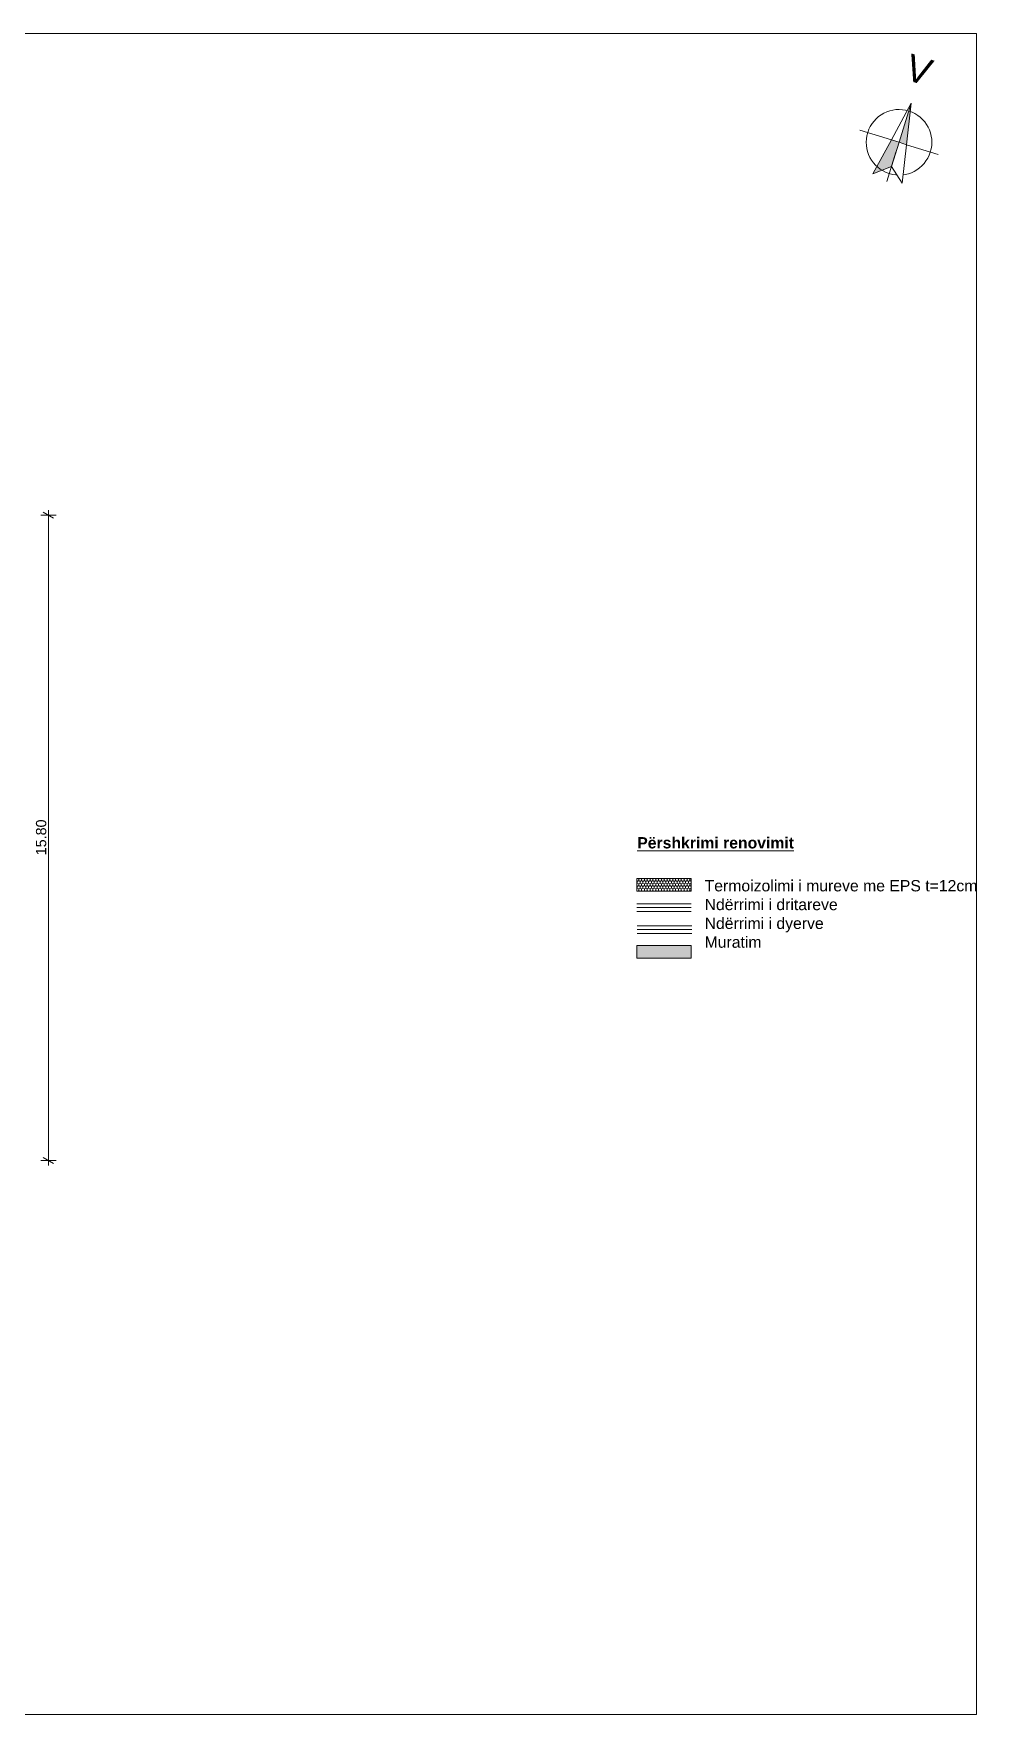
# Model space of a CAD drawing. Header units: feet. Extents: x 2565673 to 2678973, y -122443 to -81443.
# Drawn here: x 2601692 to 2624673, y -122443 to -81443 of the extents above; entities that cross this region are included whole.
import ezdxf
from ezdxf.enums import TextEntityAlignment as Align

# ---------------------------------------------------------------- set-up
doc = ezdxf.new("R2010")
doc.units = ezdxf.units.FT
doc.header["$MEASUREMENT"] = 0
doc.set_wipeout_variables(frame=1)
doc.linetypes.add('Wipeout_Contour', pattern=[1000, 0, -1000])
doc.layers.add('Dimensioning - General', color=7, linetype='Continuous')
doc.layers.add('Interior - Furniture', color=7, linetype='Continuous')
for name, color, linetype, lineweight in [('Dimensioning - General_Pen_No__41', 7, 'Continuous', 5), ('Interior - Furniture _Pen_No__1', 7, 'Continuous', 5), ('Shell - Roof_Pen_No__21', 7, 'Continuous', 5), ('Structural - Bearing_Pen_No__1', 7, 'Continuous', 5), ('Structural - Bearing_Pen_No__11', 171, 'Continuous', 5), ('Structural - Bearing_Pen_No__20', 1, 'Continuous', 5), ('Structural - Bearing_Pen_No__60', 230, 'Continuous', 5), ('Text blocks_Pen_No__1', 7, 'Continuous', 5)]:
    doc.layers.add(name, color=color, linetype=linetype, lineweight=lineweight)
doc.layers.add('Structural - Bearing_Pen_No__14', color=7, linetype='Continuous', lineweight=5, true_color=0xbd8b17)
doc.styles.add('GENERATED_STYLE_1', font='arial.ttf')
doc.styles.add('GENERATED_STYLE_2', font='arialbd.ttf')

# ---------------------------------------------------------------- blocks, each defined once
blk = doc.blocks.new('North Symbol 22')
at = {"layer": 'Interior - Furniture', "linetype": 'Continuous', "lineweight": 0, "true_color": 0x000000}
blk.add_hatch(color=18, dxfattribs=at).paths.add_polyline_path([(0, 0), (0, 1000), (-194, 0)])
at = {"layer": 'Interior - Furniture _Pen_No__1', "color": 7, "linetype": 'Continuous', "lineweight": 5}
for p, q in [((0, 1000), (-194, 0)), ((0, 0), (0, 1000)), ((-194, 0), (0, 0))]:
    blk.add_line(p, q, dxfattribs=at)
for start, end in [(0, 180), (180, 0)]:
    blk.add_arc((0, 0), 800, start, end, dxfattribs=at)
at = {"layer": 'Interior - Furniture _Pen_No__1', "color": 7, "lineweight": 5, "style": 'GENERATED_STYLE_1'}
blk.add_attdef('txt', text='', height=650, dxfattribs=at).set_placement((0, 1323), align=Align.BOTTOM_CENTER)
at = {"color": 254, "linetype": 'Wipeout_Contour', "lineweight": 0, "ltscale": 1195.088182}
blk.add_wipeout([(0, 0), (0, 1000), (194, 0)], dxfattribs=at).dxf.layer = 'Interior - Furniture'
at = {"layer": 'Interior - Furniture _Pen_No__1', "color": 7, "linetype": 'Continuous', "lineweight": 5}
for p, q in [((0, 1000), (194, 0)), ((0, 0), (0, 1000)), ((194, 0), (0, 0))]:
    blk.add_line(p, q, dxfattribs=at)
at = {"color": 254, "linetype": 'Wipeout_Contour', "lineweight": 0, "ltscale": 1813.560114}
blk.add_wipeout([(0, 0), (0, -618), (-375, -927), (-194, 0)], dxfattribs=at).dxf.layer = 'Interior - Furniture'
at = {"layer": 'Interior - Furniture', "linetype": 'Continuous', "lineweight": 0, "true_color": 0x000000}
blk.add_hatch(color=18, dxfattribs=at).paths.add_polyline_path([(0, 0), (0, -618), (375, -927), (194, 0)])
at = {"layer": 'Interior - Furniture _Pen_No__1', "color": 7, "linetype": 'Continuous', "lineweight": 5}
for p, q in [((-194, 0), (-1000, 0)), ((-375, -927), (-194, 0)), ((-194, 0), (0, 0)), ((0, 0), (0, -618)), ((0, 0), (0, -618)), ((194, 0), (0, 0)), ((375, -927), (194, 0)), ((194, 0), (1000, 0)), ((0, -250), (0, -1000)), ((0, -618), (-375, -927)), ((0, -618), (375, -927))]:
    blk.add_line(p, q, dxfattribs=at)

msp = doc.modelspace()

# ---------------------------------------------------------------- hatches: boundary and pattern name
at = {"layer": 'Structural - Bearing_Pen_No__11', "linetype": 'Continuous', "lineweight": 5}
msp.add_hatch(color=171, dxfattribs=at).paths.add_polyline_path([(2616394.969, -103996.897), (2617723.153, -103996.897), (2617723.153, -103689.319), (2616394.969, -103689.319)])
at = {"layer": 'Structural - Bearing_Pen_No__14', "linetype": 'Continuous', "lineweight": 5, "true_color": 0xbd8b17}
h = msp.add_hatch(dxfattribs=at)
h.set_pattern_fill('HEXAGONAL', color=42, style=0, pattern_type=2)
h.set_pattern_definition([(90, (2247653.82, -76424.97), (-69.282032, 0), [40, -80]), (90, (2247619.18, -76364.97), (-69.282032, 0), [40, -80]), (150, (2247653.82, -76384.97), (34.641016, 60), [40, -80]), (150, (2247584.54, -76384.97), (34.641016, 60), [40, -80]), (210, (2247653.82, -76424.97), (-34.641016, 60), [40, -80]), (210, (2247584.54, -76424.97), (-34.641016, 60), [40, -80])])
h.paths.add_polyline_path([(2616394.969, -102361.914), (2617723.153, -102361.914), (2617723.153, -102054.336), (2616394.969, -102054.336)])

# ---------------------------------------------------------------- linework, layer by layer
at = {"layer": 'Dimensioning - General', "color": 7, "linetype": 'Continuous', "lineweight": 5}
for p, q in [((2602052.326, -93189.236), (2602052.326, -93066.986)), ((2602239.826, -93189.236), (2601864.826, -93189.236)), ((2602177.326, -93261.405), (2601927.326, -93117.068)), ((2602052.326, -108929.236), (2602052.326, -93189.236)), ((2602239.826, -108929.236), (2601864.826, -108929.236)), ((2601927.326, -108857.068), (2602177.326, -109001.405)), ((2602052.326, -109051.486), (2602052.326, -108929.236))]:
    msp.add_line(p, q, dxfattribs=at)
at = {"layer": 'Shell - Roof_Pen_No__21', "color": 7, "linetype": 'Continuous', "lineweight": 5}
for p, q in [((2565673.367, -81442.756), (2624673.367, -81442.756)), ((2624673.367, -122442.756), (2624673.367, -81442.756)), ((2624673.367, -122442.756), (2624673.367, -81442.756)), ((2565673.367, -122442.756), (2624673.367, -122442.756))]:
    msp.add_line(p, q, dxfattribs=at)
at = {"layer": 'Structural - Bearing_Pen_No__1', "color": 7, "linetype": 'Continuous', "lineweight": 5, "flags": 128}
for points in [[(2616394.969, -102361.914), (2617723.153, -102361.914), (2617723.153, -102054.336), (2616394.969, -102054.336)], [(2616394.969, -103996.897), (2617723.153, -103996.897), (2617723.153, -103689.319), (2616394.969, -103689.319)]]:
    msp.add_lwpolyline(points, close=True, dxfattribs=at)
at = {"layer": 'Structural - Bearing_Pen_No__20', "color": 1, "linetype": 'Continuous', "lineweight": 5}
for p, q in [((2616394.969, -102671.763), (2617723.153, -102671.763)), ((2616394.969, -102760.548), (2617723.153, -102760.548)), ((2616394.969, -102855.472), (2617723.153, -102855.472))]:
    msp.add_line(p, q, dxfattribs=at)
at = {"layer": 'Structural - Bearing_Pen_No__60', "color": 230, "linetype": 'Continuous', "lineweight": 5}
for p, q in [((2616408.334, -103210.857), (2617736.518, -103210.857)), ((2616408.334, -103299.642), (2617736.518, -103299.642)), ((2616408.334, -103394.566), (2617736.518, -103394.566))]:
    msp.add_line(p, q, dxfattribs=at)

# ---------------------------------------------------------------- block references
at = {"layer": 'Interior - Furniture', "color": 104, "linetype": 'Continuous', "lineweight": 5, "true_color": 0x029e21}
ref = msp.add_blockref('North Symbol 22', (2622788.018, -84094.002), dxfattribs=dict(at, xscale=-0.9999999999999999, zscale=1000, rotation=342.5528115767323))
ref.add_attrib('txt', 'V', dxfattribs={"layer": 'Interior - Furniture _Pen_No__1', "color": 7, "lineweight": 5, "height": 650, "rotation": 342.5528116, "style": 'GENERATED_STYLE_1'}).set_placement((2623117.827, -82821.75), align=Align.BOTTOM_CENTER)

# ---------------------------------------------------------------- texts
at = {"layer": 'Dimensioning - General', "color": 7, "lineweight": 5, "insert": (2602002.326, -101486.665), "char_height": 250, "attachment_point": 7, "rotation": 90, "style": 'GENERATED_STYLE_1'}
msp.add_mtext('\\A1;15.80', dxfattribs=at)
at = {"layer": 'Dimensioning - General_Pen_No__41', "color": 7, "linetype": 'Continuous', "lineweight": 5, "insert": (2616406.467, -101322.804), "char_height": 275, "attachment_point": 7, "style": 'GENERATED_STYLE_2'}
msp.add_mtext('\\A1;{\\LPërshkrimi renovimit}', dxfattribs=at)
at = {"layer": 'Text blocks_Pen_No__1', "color": 7, "linetype": 'Continuous', "lineweight": 5, "insert": (2618048.896, -102091.331), "char_height": 275, "attachment_point": 1, "style": 'GENERATED_STYLE_1'}
msp.add_mtext('\\A1;Termoizolimi i mureve me EPS t=12cm\\PNdërrimi i dritareve\\PNdërrimi i dyerve \\PMuratim\\P', dxfattribs=at)

doc.saveas('drawing.dxf')
